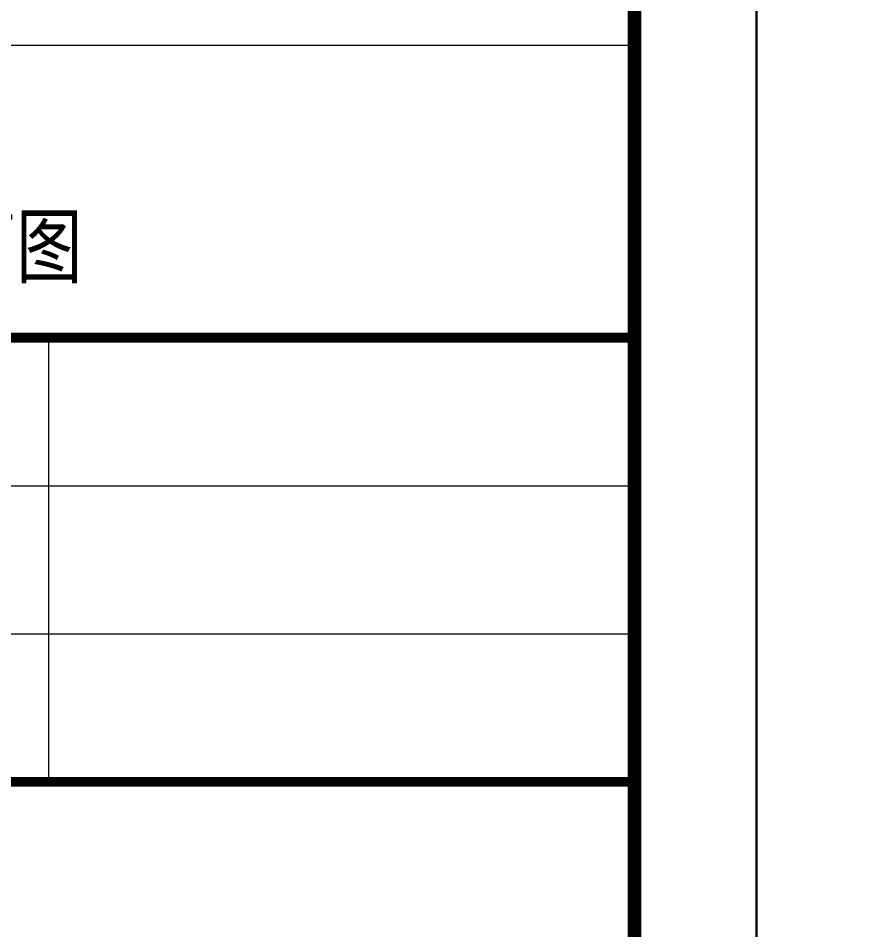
# Model space of a CAD drawing. Extents: x -517763 to -431309, y -403428 to -381056.
# Drawn here: x -444817 to -443765, y -393467 to -392346 of the extents above; entities that cross this region are included whole.
import ezdxf
from ezdxf.enums import TextEntityAlignment as Align

# ---------------------------------------------------------------- set-up
doc = ezdxf.new("R2010")
doc.units = 0
doc.header["$LTSCALE"] = 30
doc.header["$MEASUREMENT"] = 0
for name, color, linetype in [('MyLine', 199, 'Continuous'), ('图框2', 1, 'Continuous'), ('图框名称', 4, 'Continuous')]:
    doc.layers.add(name, color=color, linetype=linetype)
doc.layers.add('图框线', color=7, linetype='Continuous', lineweight=13)
doc.styles.add('图签-样式 1', font='arial.ttf', dxfattribs={"width": 0.8})

msp = doc.modelspace()

# ---------------------------------------------------------------- linework, layer by layer
at = {"layer": 'MyLine', "color": 0}
msp.add_line((-444059, -394368.4), (-444059, -385758.4), dxfattribs=at)
msp.add_line((-444059, -394368.4), (-444059, -385758.4), dxfattribs=at)
at = {"layer": '图框2', "color": 1}
for points in [[(-456509, -385608.4), (-456509, -394518.4), (-443909, -394518.4), (-443909, -385608.4)], [(-443909, -385608.4), (-443909, -394518.4), (-431309, -394518.4), (-431309, -385608.4)]]:
    msp.add_lwpolyline(points, close=True, dxfattribs=at)
at = {"layer": '图框线'}
for p, q in [((-444059, -394368.4), (-444059, -385758.4)), ((-446459.8, -392379.3), (-444059, -392379.3)), ((-444778.9, -393284.9), (-444778.9, -392738.7)), ((-446459.8, -392920.8), (-444059, -392920.8)), ((-446459.8, -393102.9), (-444059, -393102.9)), ((-446459.8, -393102.9), (-444059, -393102.9)), ((-446459.8, -393284.9), (-444059, -393284.9)), ((-446459.8, -393284.9), (-444059, -393284.9))]:
    msp.add_line(p, q, dxfattribs=at)
at = {"layer": '图框线', "const_width": 17}
msp.add_lwpolyline([(-446459.8, -385758.4), (-444059, -385758.4), (-444059, -394368.4), (-446459.8, -394368.4)], close=True, dxfattribs=at)
at = {"layer": '图框线', "const_width": 12.1}
for points in [[(-446459.8, -392738.7), (-444059, -392738.7)], [(-446459.8, -393284.9), (-444059, -393284.9)]]:
    msp.add_lwpolyline(points, dxfattribs=at)

# ---------------------------------------------------------------- texts
at = {"layer": '图框名称', "color": 2, "linetype": 'Continuous', "style": '图签-样式 1', "width": 0.8}
msp.add_text('预制叠合板构件配筋图', height=75, rotation=0, dxfattribs=at).set_placement((-445146.7, -392663.7), align=Align.CENTER)

doc.saveas('drawing.dxf')
